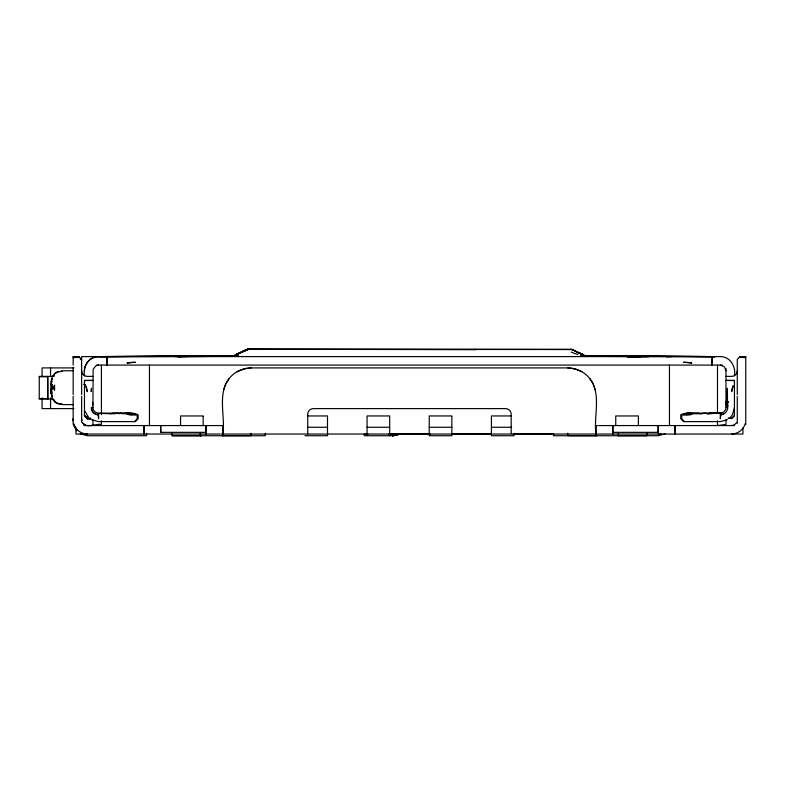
<?xml version="1.0" encoding="UTF-8"?>
<svg xmlns="http://www.w3.org/2000/svg" width="785" height="785" viewBox="0 0 785 785"><rect width="100%" height="100%" fill="white"/><g stroke="black" fill="none" stroke-linecap="round" stroke-linejoin="round"><path stroke-width="1.18" d="M727.538 408.828L727.401 388.251L727.116 407.474L725.968 407.474A5.652 5.652 0 0 1 720.316 413.126L688.141 413.126A16.956 16.956 0 0 0 680.752 414.823L680.752 418.778L683.578 421.604L720.316 421.604L727.381 419.71M91.796 407.474L91.747 410.133L93.17 412.429L95.319 414.058L97.585 414.755L98.596 414.274M612.928 432.349L658.144 432.349L658.34 425.568M475.641 349.639L247.157 349.266L236.903 354.045L234.784 355.968M241.613 351.857L247.167 349.266L571.745 349.266L582.823 355.026M84.466 375.868C82.631 366.84 88.676 356.419 98.596 356.606L184.308 356.076M595.972 434.154C593.332 415.55 602.694 391.47 587.69 376.192C582.431 370.932 575.15 367.949 567.712 367.91L251.2 367.91C243.762 367.949 236.481 370.932 231.222 376.192C216.218 391.47 225.58 415.55 222.94 434.154M84.466 370.736C84.417 363.18 91.031 356.567 98.596 356.606L214.423 356.331M734.446 407.474L732.552 414.539L730.305 417.473M51.859 384.63L50.731 390.449L52.065 391.784L50.731 392.824L52.065 395.306L52.065 398.564A11.304 10.872 0 0 0 61.858 404L61.858 404.579L73.162 404.648M236.246 355.811L236.638 354.212L248.374 349.56M51.8 381.049L50.731 384.944L51.653 389.733M223.646 389.9L225.727 383.934L229.083 378.586M745.269 423.566C743.621 429.591 737.871 434.007 731.62 434.046M52.065 378.674L50.731 381.618L52.065 381.745L50.731 383.688L54.597 390.322L54.597 385.062L52.065 389.772L50.731 389.095L52.065 393.648L50.731 391.705L52.065 396.719M736.516 422.742L734.446 424.803L731.62 425.568M53.331 376.231L54.597 374.887M134.47 421.604L137.198 418.778L137.081 414.823L128.936 414.823L130.261 413.774L135.197 414.823L134.431 413.774L128.583 413.126L130.261 413.774L123.961 413.126L123.333 413.774L117.436 413.126L114.59 413.774L98.596 413.42L98.596 418.778L97.968 414.245L96.584 414.549A7.35 7.35 0 0 1 91.246 407.474L92.944 407.474A5.652 5.652 0 0 0 98.596 413.126L130.771 413.126A16.956 16.956 0 0 1 138.16 414.823L138.16 418.778L135.334 421.604L98.596 421.604L91.531 419.71M734.446 415.5L731.62 418.307L728.225 418.425M54.597 373.444L57.992 371.491L61.858 371.384L61.858 370.814L73.162 370.736M244.361 350.571L233.292 355.772L196.554 355.998M684.441 421.604L681.714 418.778L681.831 414.823L689.976 414.823L692.36 413.126L683.607 413.774L688.936 413.126L686.178 413.774L686.463 414.823L698.022 413.126L699.798 413.774L705.175 413.126L709.012 413.774L721.101 413.077L709.012 413.293M237.07 371.697L244.969 368.607M236.089 355.026L240.249 353.201M665.209 433.84L658.144 435.734L553.582 435.734L553.582 433.948M242.329 351.915L247.363 349.953M119.114 413.774L120.89 413.126L132.449 414.823M388.712 434.076L400.517 434.046L392.5 435.734L364.24 435.734L364.24 434.046L367.91 434.046M398.966 434.262L392.5 435.734L399.732 434.095L430.229 434.085M474.454 349.56L475.671 349.266M109.9 413.774L113.737 413.126L116.965 413.518M98.596 365.084L95.77 365.849L93.14 369.274L92.944 407.474M243.89 368.881L251.2 367.91M660.891 433.683L658.144 434.046L660.401 433.771M91.286 425.568L93.543 425.313M90.687 418.062L87.292 418.395L90.687 418.611M101.422 424.43C95.574 423.409 86.89 428.826 82.494 422.909M79.53 357.322L73.162 357.577L78.991 356.792L73.162 356.606L73.162 365.084M666.445 356.792L672.274 356.606M745.75 424.43L745.75 356.606L739.921 356.792L745.75 357.577L739.382 357.322M84.466 380.597L92.944 380.431L84.466 380.352L84.466 415.736L87.292 418.778L90.687 418.778L87.292 418.778L84.466 415.5L87.292 417.257L87.292 418.778M214.472 356.419L177.724 356.606L238.64 355.605M174.898 356.606L215.168 356.047M216.474 355.988L237.266 355.683L100.058 356.606M177.724 356.606L214.256 356.39M709.012 413.126L721.101 413.077M98.596 356.606L185.25 356.429M222.184 435.734L251.2 435.695L251.2 433.271M617.824 435.734L646.84 435.695L646.84 433.271M73.162 356.606L78.814 356.606L81.64 359.432M745.75 356.606L740.098 356.606L737.272 359.432L737.272 394.482M96.575 365.084L722.337 365.084M73.976 367.91L42.076 367.91L42.076 376.388M54.086 376.388L39.25 376.388L39.25 398.996L52.752 398.996M92.944 376.388L87.292 376.388A5.652 5.652 0 0 1 81.64 370.736M725.968 376.388L731.62 376.388A5.652 5.652 0 0 0 737.272 370.736M39.25 376.78L47.728 376.78M39.25 398.613L47.728 398.613M725.968 401.822L728.225 401.822M725.968 402.165L728.225 402.165M73.976 408.612L42.076 408.612L42.076 397.838M132.734 413.774L135.305 413.774L126.552 413.126L127.082 413.774M706.667 413.774L709.012 413.774M203.158 415.952L180.55 415.952L180.55 425.578M307.278 415.952L327.502 415.952M389.674 415.952L367.066 415.952L367.066 435.283M451.846 415.952L429.238 415.952L429.238 435.283M511.634 415.952L491.41 415.952L491.41 435.283M638.362 415.952L615.754 415.952L615.754 425.578M83.897 425.568L222.184 425.568M222.94 425.568L222.744 435.734M595.265 425.568L597.63 425.568M598.798 425.568L734.446 425.568M307.278 427.256L327.502 427.256M367.066 427.256L389.674 427.256M429.238 427.256L451.846 427.256M491.41 427.256L511.634 427.256M160.572 425.568L160.768 432.349L205.984 432.349M220.114 434.046L75.988 434.046L75.988 427.982M221.282 434.046L596.728 434.046M597.63 434.046L742.924 434.046L742.924 427.982M452.189 434.076L491.233 434.066M513.194 434.056L553.454 434.046M172.072 435.734L265.33 435.734L265.33 433.32M304.894 435.734L327.502 435.734L327.502 416.413M429.238 435.734L451.846 435.734L451.846 416.413M491.41 435.734L514.018 435.734L514.018 433.32M247.167 349.266L570.538 349.56L574.551 350.571L576.857 352.2M620.356 356.4L714.664 356.606L585.62 355.772L579.85 353.044M638.362 356.606L627.333 356.586L648.832 356.743M627.235 356.576L646.84 356.606M596.728 435.734L567.712 435.695L567.712 433.271M201.088 435.734L172.072 435.695L172.072 433.271M619.375 356.361L714.664 356.606M581.646 355.674L715.42 356.606M627.117 356.537L639.324 356.606M602.036 356.38L641.188 356.606L580.429 355.664M734.446 380.597L725.968 380.431L734.446 380.352L734.446 415.736L731.62 418.552L728.225 418.022M61.858 404L57.992 403.902L54.597 401.949L54.597 400.507L53.331 399.163M723.593 414.058L720.316 414.823L722.328 414.549A7.35 7.35 0 0 0 727.666 407.474L727.666 402.038M85.035 433.771L87.292 434.046C81.041 434.007 75.291 429.591 73.643 423.566M720.316 365.084L724.31 366.742L725.968 370.736M567.712 367.91L575.022 368.881M83.632 384.385L85.467 384.63M703.37 413.558L695.579 413.774L694.951 413.126L683.715 414.823L684.481 413.774L690.329 413.126L688.651 413.774L689.976 414.823M573.943 368.607L581.842 371.697M577.623 352.74L582.274 354.212L582.666 355.811M571.235 352.092L577.574 354.555M85.83 425.372L82.396 422.742M80.227 433.84L87.292 435.734L146.638 435.734L146.638 433.32M571.745 349.266L582.009 354.045L584.128 355.968M84.466 415.736L87.292 417.905M80.227 358.784L81.64 360.197M88.607 417.473L84.947 411.134M76.744 430.867L73.643 425.264M589.829 378.586L593.185 383.934L595.265 389.9M74.075 424.921L75.664 427.933M81.64 419.916L81.709 420.76L81.64 418.611M73.162 419.916L73.191 420.75L73.162 418.611M47.865 398.996L47.728 376.388L47.728 398.996M737.272 396.396L737.272 423.292M734.446 375.868C736.193 366.83 730.227 356.449 720.316 356.606L81.64 356.606L81.64 394.482M725.968 368.479L725.968 407.474M725.968 419.69L725.968 424.43L717.49 425.568L717.49 420.731M717.49 365.084L717.49 413.479M712.034 356.606L712.034 365.084M711.838 356.606L711.838 365.084M675.1 425.568L675.1 434.046M674.904 425.568L674.904 434.046M669.448 365.084L669.448 425.578M658.144 425.568L658.144 432.349M638.362 416.413L638.362 425.568M618.384 433.32L618.384 435.734M612.928 425.568L612.928 434.046M612.732 425.568L612.732 434.046M596.168 425.568L596.168 435.734M511.192 433.369L511.192 414.264A5.652 5.652 0 0 0 505.54 408.612L313.372 408.612A5.652 5.652 0 0 0 307.72 414.264L307.72 434.046M389.674 416.413L389.674 435.734M206.18 425.568L206.18 434.046M205.984 425.568L205.984 434.046M203.158 416.413L203.158 425.568M200.528 433.32L200.528 435.734M200.332 433.153L200.332 435.734M160.768 425.568L160.768 432.349M149.464 365.084L149.464 425.578M144.008 425.568L144.008 434.046M143.812 425.568L143.812 434.046M107.074 356.606L107.074 365.084M106.878 356.606L106.878 365.084M101.422 365.084L101.422 414.686M101.422 420.731L101.422 425.578M92.944 419.69L92.944 424.43M92.679 402.195L92.679 405.629M81.64 396.396L81.64 422.232M73.162 367.723L73.162 394.482M73.162 396.219L73.162 424.43M52.065 380.077L52.065 376.82A11.304 10.872 0 0 1 61.858 371.384M52.065 384.63L52.065 389.733M50.554 367.91L50.554 376.388M50.554 397.838L50.554 408.612M398.221 434.527A14.13 14.13 0 0 1 392.5 435.734M91.325 389.919L91.246 391.656L91.511 388.251L91.325 389.919M731.797 389.635L731.62 391.656L733.249 385.808L731.797 389.635M720.944 414.245L720.316 418.778L720.316 413.42L720.944 414.245M727.666 405.433L726.233 405.629L726.233 402.195L727.666 405.433M131.154 362.444L127.013 362.984L135.334 362.258L131.154 362.444M687.758 362.444L683.578 362.258L691.899 362.984L687.758 362.444M86.566 387.653L85.663 385.808L87.292 391.656L86.566 387.653"/></g></svg>
